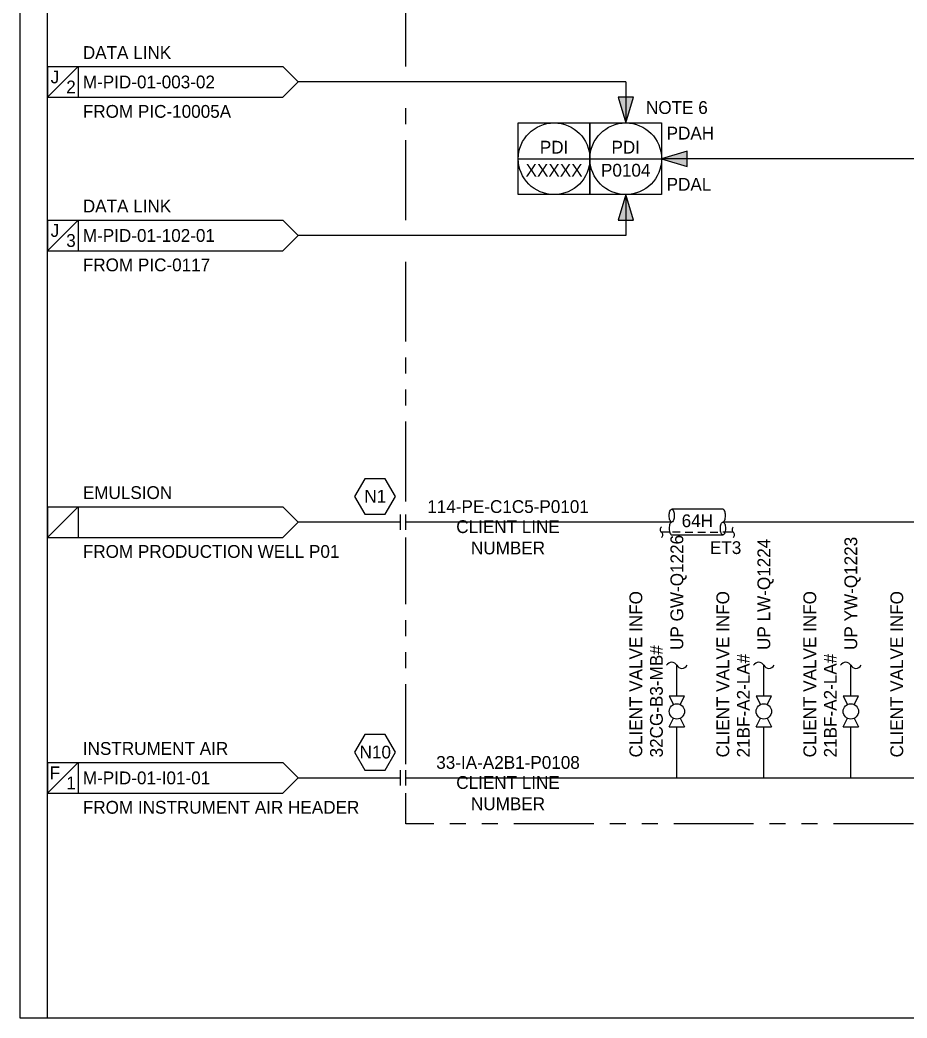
# Model space of a CAD drawing. Extents: x 12 to 865, y 46 to 600.
# Drawn here: x 11.6 to 185, y 53.1 to 248.1 of the extents above; entities that cross this region are included whole.
import ezdxf
from ezdxf.enums import TextEntityAlignment as Align
from ezdxf.lldxf.tags import DXFTag

# ---------------------------------------------------------------- set-up
doc = ezdxf.new("R2010")
doc.units = 0
doc.header["$LTSCALE"] = 10
doc.linetypes.add('Skid_Limit', pattern=[3.125, 1.5625, -0.3125, 0.3125, -0.3125, 0.3125, -0.3125])
doc.layers.get('DEFPOINTS').update_dxf_attribs({"color": 9})
for name, color, linetype in [('(DUAL-TAGGING)', 240, 'Continuous'), ('AIR', 135, 'Continuous'), ('ATTRIBUTES', 50, 'Continuous'), ('FLANGES', 90, 'Continuous'), ('HC LIQUID - HEAVY', 38, 'Continuous'), ('INSTRUMENT', 240, 'Continuous'), ('INSULATION', 210, 'Continuous'), ('LIMITS - SKID', 177, 'Skid_Limit'), ('LINE NUMBER', 20, 'Continuous'), ('TEXT1', 7, 'Continuous'), ('VALVE INFO', 33, 'Continuous'), ('VALVES', 210, 'Continuous')]:
    doc.layers.add(name, color=color, linetype=linetype)
doc.styles.add('Scovan Standard', font='FRAMDCN.TTF', dxfattribs={"height": 2.5})
doc.linetypes.add('DATA_LINK', pattern='A,0.75,-0.125,[133,ltypeshp.shx,S=0.0625,R=0,X=-0.0625,Y=0],-0.125', length=1)
tags = doc.linetypes.add('PNEUMATIC', pattern='A,0.21875,[131,cfm.shx,S=0.1,R=-45,X=0,Y=0],0.0625,[131,cfm.shx,S=0.1,R=-45,X=0,Y=0],0.21875', length=0.5).pattern_tags.tags
tags[12] = DXFTag(74, 5)
tags[4] = DXFTag(74, 5)

# ---------------------------------------------------------------- blocks, each defined once
blk = doc.blocks.new('flanges')
blk.add_wipeout([(0, 0.68), (1, 0.68), (1, -0.68), (0, -0.68)]).dxf.layer = 'FLANGES'
at = {"layer": 'FLANGES'}
for p, q in [((0, 1.5), (0, -1.5)), ((1, 1.5), (1, -1.5))]:
    blk.add_line(p, q, dxfattribs=at)
blk = doc.blocks.new('nozzle no')
at = {"layer": 'TEXT1'}
blk.add_lwpolyline([(4, 0), (2, 3.46), (-2, 3.46), (-4, 0), (-2, -3.46), (2, -3.46)], close=True, dxfattribs=at)
at = {"layer": 'TEXT1', "color": 50, "style": 'Scovan Standard'}
blk.add_attdef('NOZ_NO', text='', height=2.5, dxfattribs=at).set_placement((0.05, -1.21), align=Align.CENTER)
blk = doc.blocks.new('insul')
at = {"layer": 'INSULATION'}
for p, q in [((10, 2.5), (0, 2.5)), ((-0.4, -2), (-2, -2)), ((0, -2.5), (10, -2.5)), ((1.66, -2), (0.16, -2)), ((2.65, -2), (4.15, -2)), ((5.08, -2), (6.58, -2)), ((7.48, -2), (8.98, -2)), ((12.03, -2), (10, -2))]:
    blk.add_line(p, q, dxfattribs=at)
for centre, start, end in [((-1.63, -1.5), 126.8699, 233.1301), ((12.41, -1.5), 126.8699, 233.1301), ((-2.38, -2.5), 306.8699, 53.1301), ((11.66, -2.5), 306.8699, 53.1301)]:
    blk.add_arc(centre, 0.625, start, end, dxfattribs=at)
at = {"layer": 'INSULATION', "color": 50, "style": 'Scovan Standard'}
for tag, p in [('O/S', (5, 5)), ('TR', (10.53, -5))]:
    blk.add_attdef(tag, text='', height=2.5, dxfattribs=at).set_placement(p, align=Align.MIDDLE)
blk.add_wipeout([(0, 1), (0, -1), (10, -1), (10, 1)]).dxf.layer = 'INSULATION'
at = {"layer": 'INSULATION'}
for points in [[(0, 2.5, -0.203453), (0.16, 2.43, -0.097163), (0.35, 2.13, -0.054131), (0.46, 1.76, -0.041072), (0.5, 1.25, -0.041072), (0.46, 0.74, -0.054131), (0.35, 0.37, -0.097163), (0.16, 0.07, -0.203453), (0, 0, -0.203453), (-0.16, 0.07, -0.097163), (-0.35, 0.37, -0.054131), (-0.46, 0.74, -0.041072), (-0.5, 1.25, -0.041072), (-0.46, 1.76, -0.054131), (-0.35, 2.13, -0.097163), (-0.16, 2.43, -0.203453)], [(10, -2.5, -0.203453), (9.84, -2.43, -0.097163), (9.65, -2.13, -0.054131), (9.54, -1.76, -0.041072), (9.5, -1.25, -0.041072), (9.54, -0.74, -0.054131), (9.65, -0.37, -0.097163), (9.84, -0.07, -0.203453), (10, 0, -0.203453), (10.16, -0.07, -0.097163), (10.35, -0.37, -0.054131), (10.46, -0.74, -0.041072), (10.5, -1.25, -0.041072), (10.46, -1.76, -0.054131), (10.35, -2.13, -0.097163), (10.16, -2.43, -0.203453)]]:
    blk.add_lwpolyline(points, format="xyb", close=True, dxfattribs=at)
for points in [[(10, 0, 0.203453), (10.16, 0.07, 0.097163), (10.35, 0.37, 0.054131), (10.46, 0.74, 0.041072), (10.5, 1.25, 0.041072), (10.46, 1.76, 0.054131), (10.35, 2.13, 0.097163), (10.16, 2.43, 0.203453), (10, 2.5, 0.203453)], [(0, 0, 0.203453), (-0.16, -0.07, 0.097163), (-0.35, -0.37, 0.054131), (-0.46, -0.74, 0.041072), (-0.5, -1.25, 0.041072), (-0.46, -1.76, 0.054131), (-0.35, -2.13, 0.097163), (-0.16, -2.43, 0.203453), (0, -2.5, 0.203453)]]:
    blk.add_lwpolyline(points, format="xyb", dxfattribs=at)
at = {"layer": 'INSULATION', "color": 50, "style": 'Scovan Standard'}
blk.add_attdef('INS', text='', height=2.5, dxfattribs=at).set_placement((5, -1), align=Align.CENTER)
blk = doc.blocks.new('continr')
at = {"layer": 'TEXT1', "color": 3, "linetype": 'Continuous'}
for p, q in [((-49, 3), (-3, 3)), ((-49, 3), (-49, -3)), ((-49, -3), (-43, 3)), ((-43, 3), (-43, -3)), ((-3, 3), (0, 0)), ((0, 0), (-3, -3)), ((-49, -3), (-3, -3))]:
    blk.add_line(p, q, dxfattribs=at)
at = {"layer": 'TEXT1', "color": 50, "style": 'Scovan Standard'}
for tag, p in [('ATG2', (-42.11, 8.5)), ('ATG1', (-42.11, 4.5)), ('DWG', (-42.11, -1.25)), ('BTG1', (-42.11, -7)), ('BTG2', (-42.11, -11)), ('BTG3', (-42.11, -15))]:
    blk.add_attdef(tag, p, '', height=2.5, dxfattribs=at)
for tag, p in [('C1', (-47.57, 0.98)), ('C2', (-44.43, -0.98))]:
    blk.add_attdef(tag, text='', height=2.5, dxfattribs=at).set_placement(p, align=Align.MIDDLE_CENTER)
blk = doc.blocks.new('dyn_instr shared disp')
at = {"layer": 'INSTRUMENT'}
blk.add_line((-7, 0), (7, 0), dxfattribs=at)
blk.add_lwpolyline([(-7, 7), (7, 7), (7, -7), (-7, -7)], close=True, dxfattribs=at)
blk.add_circle((0, 0), 7, dxfattribs=at)
at = {"layer": 'ATTRIBUTES', "style": 'Scovan Standard'}
for tag, p in [('TOP', (0, 2.25)), ('BTM', (0, -2.25))]:
    blk.add_attdef(tag, text='', height=2.5, dxfattribs=at).set_placement(p, align=Align.MIDDLE_CENTER)
blk.add_attdef('SERIES', text='', height=2.5, dxfattribs=at).set_placement((7, -9), align=Align.MIDDLE_RIGHT)
at = {"layer": 'TEXT1', "style": 'Scovan Standard'}
for tag, p in [('L_TOP_LINE_1', (-8, 8)), ('L_TOP_LINE_2', (-8, 5)), ('L_TOP_LINE_3', (-8, 2)), ('L_BTM_LINE_1', (-8, -2)), ('L_BTM_LINE_2', (-8, -5)), ('L_BTM_LINE_3', (-8, -8))]:
    blk.add_attdef(tag, text='', height=2.5, dxfattribs=at).set_placement(p, align=Align.MIDDLE_RIGHT)
for tag, p in [('R_TOP_LINE_1', (8, 8)), ('R_TOP_LINE_2', (8, 5)), ('R_TOP_LINE_3', (8, 2)), ('R_BTM_LINE_1', (8, -2)), ('R_BTM_LINE_2', (8, -5)), ('R_BTM_LINE_3', (8, -8))]:
    blk.add_attdef(tag, text='', height=2.5, dxfattribs=at).set_placement(p, align=Align.MIDDLE_LEFT)
blk = doc.blocks.new('sv-flowarrow')
at = {"color": 0}
blk.add_lwpolyline([(0, 0), (-5, 1.5), (-5, -1.5)], close=True, dxfattribs=at)
blk.add_solid([(0, 0), (-5, -1.5), (-5, 1.5)], dxfattribs=at)
blk = doc.blocks.new('*U38')
blk.add_wipeout([(1, 1.5), (7, 1.5), (7, -1.5), (1, -1.5)]).dxf.layer = 'VALVES'
at = {"layer": 'VALVES'}
for p, q in [((1, 1.5), (1, -1.5)), ((1, 1.5), (2.66, 0.67)), ((7, 1.5), (5.34, 0.67)), ((7, -1.5), (7, 1.5)), ((2.66, -0.67), (1, -1.5)), ((5.34, -0.67), (7, -1.5))]:
    blk.add_line(p, q, dxfattribs=at)
blk.add_circle((4, 0), 1.5, dxfattribs=at)
blk = doc.blocks.new('Dyn_Vlv_ATTV')
at = {"layer": 'VALVE INFO', "style": 'Scovan Standard'}
for tag, p in [('VLV_TAG', (2, 1.5)), ('VLV_NUM', (2, -1.5))]:
    blk.add_attdef(tag, text='', height=2.5, dxfattribs=at).set_placement(p, align=Align.MIDDLE_LEFT)
blk.add_attdef('VLV_MOD', text='', height=2.5, dxfattribs=at).set_placement((-2, 0), align=Align.MIDDLE_RIGHT)
blk = doc.blocks.new('pipe break')
at = {"layer": 'INSTRUMENT'}
for centre, start, end in [((-0.54, 1), 298.4465, 61.5535), ((0.54, -1), 118.4465, 241.5535)]:
    blk.add_arc(centre, 1.14, start, end, dxfattribs=at)

msp = doc.modelspace()

# ---------------------------------------------------------------- linework, layer by layer
at = {"layer": 'AIR'}
for p, q in [((140, 100), (140, 110)), ((157, 100), (157, 110)), ((174, 100), (174, 110)), ((66, 100), (273, 100))]:
    msp.add_line(p, q, dxfattribs=at)
at = {"layer": 'DEFPOINTS'}
msp.add_line((17, 53.07), (17, 547.41), dxfattribs=at)
msp.add_lwpolyline([(11.6, 53.13), (855.37, 53.13), (855.37, 547.47), (11.6, 547.47)], close=True, dxfattribs=at)
at = {"layer": 'HC LIQUID - HEAVY'}
msp.add_line((415, 150), (66, 150), dxfattribs=at)
at = {"layer": 'INSTRUMENT', "linetype": 'DATA_LINK'}
for p, q in [((130, 236), (66, 236)), ((130, 236), (130, 228)), ((313, 221), (137, 221)), ((130, 214), (130, 206)), ((130, 206), (66, 206))]:
    msp.add_line(p, q, dxfattribs=at)
at = {"layer": 'LIMITS - SKID'}
for points in [[(87, 239), (87, 285)], [(87, 209), (87, 233)], [(87, 154), (87, 203)], [(87, 102.7), (87, 147)], [(780, 105), (780, 91), (87, 91), (87, 97)]]:
    msp.add_lwpolyline(points, dxfattribs=at)

# ---------------------------------------------------------------- block references
at = {"layer": '(DUAL-TAGGING)'}
msp.add_blockref('dyn_instr shared disp', (116, 221), dxfattribs=at).add_auto_attribs({'TOP': 'PDI', 'BTM': 'XXXXX'})
at = {"layer": 'INSTRUMENT'}
for name, p, rotation in [('sv-flowarrow', (130, 228), 270), ('sv-flowarrow', (137, 221), 180), ('sv-flowarrow', (130, 214), 90), ('pipe break', (140, 122), 90), ('pipe break', (157, 122), 90), ('pipe break', (174, 122), 90)]:
    msp.add_blockref(name, p, dxfattribs=dict(at, rotation=rotation))
msp.add_blockref('dyn_instr shared disp', (130, 221), dxfattribs=at).add_auto_attribs({'TOP': 'PDI', 'BTM': 'P0104', 'R_TOP_LINE_2': 'PDAH', 'R_BTM_LINE_2': 'PDAL'})
at = {"layer": 'TEXT1'}
for name, p, values in [('continr', (66, 236), {'DWG': 'M-PID-01-003-02', 'ATG1': 'DATA LINK', 'BTG1': 'FROM PIC-10005A', 'C1': 'J', 'C2': '2'}), ('continr', (66, 206), {'DWG': 'M-PID-01-102-01', 'ATG1': 'DATA LINK', 'BTG1': 'FROM PIC-0117', 'C1': 'J', 'C2': '3'}), ('nozzle no', (81, 155), {'NOZ_NO': 'N1'}), ('continr', (66, 150), {'ATG1': 'EMULSION', 'BTG1': 'FROM PRODUCTION WELL P01'}), ('nozzle no', (81, 105), {'NOZ_NO': 'N10'}), ('continr', (66, 100), {'DWG': 'M-PID-01-I01-01', 'ATG1': 'INSTRUMENT AIR', 'BTG1': 'FROM INSTRUMENT AIR HEADER', 'C1': 'F', 'C2': '1'})]:
    msp.add_blockref(name, p, dxfattribs=at).add_auto_attribs(values)
at = {"layer": 'VALVE INFO'}
ref = msp.add_blockref('Dyn_Vlv_ATTV', (137.5, 102), dxfattribs=dict(at, rotation=90))
ref.add_attrib('VLV_TAG', '32CG-B3-MB#', dxfattribs={"height": 2.5, "rotation": 90, "style": 'Scovan Standard'}).set_placement((136, 104), align=Align.MIDDLE_LEFT)
ref = msp.add_blockref('Dyn_Vlv_ATTV', (154.5, 102), dxfattribs=dict(at, rotation=90))
ref.add_attrib('VLV_TAG', '21BF-A2-LA#', dxfattribs={"height": 2.5, "rotation": 90, "style": 'Scovan Standard'}).set_placement((153, 104), align=Align.MIDDLE_LEFT)
ref = msp.add_blockref('Dyn_Vlv_ATTV', (171.5, 102), dxfattribs=dict(at, rotation=90))
ref.add_attrib('VLV_TAG', '21BF-A2-LA#', dxfattribs={"height": 2.5, "rotation": 90, "style": 'Scovan Standard'}).set_placement((170, 104), align=Align.MIDDLE_LEFT)

# ---------------------------------------------------------------- texts
at = {"layer": '(DUAL-TAGGING)', "color": 20, "linetype": 'Continuous', "char_height": 2.5, "attachment_point": 5, "style": 'Scovan Standard'}
for insert in [(107, 147), (107, 97)]:
    msp.add_mtext_dynamic_manual_height_columns('CLIENT LINE NUMBER', width=33.524, gutter_width=12.5, heights=[0], dxfattribs=dict(at, insert=insert))
at = {"layer": '(DUAL-TAGGING)', "color": 33, "char_height": 2.5, "attachment_point": 4, "rotation": 90, "style": 'Scovan Standard'}
for insert in [(132, 104), (149, 104), (166, 104), (183, 104)]:
    msp.add_mtext_dynamic_manual_height_columns('CLIENT VALVE INFO', width=33.524, gutter_width=12.5, heights=[0], dxfattribs=dict(at, insert=insert))
at = {"layer": 'LINE NUMBER', "linetype": 'Continuous', "char_height": 2.5, "attachment_point": 5, "style": 'Scovan Standard'}
for s, insert in [('114-PE-C1C5-P0101', (107, 153)), ('33-IA-A2B1-P0108', (107, 103))]:
    msp.add_mtext_dynamic_manual_height_columns(s, width=15.3038, gutter_width=12.5, heights=[0], dxfattribs=dict(at, insert=insert))
at = {"layer": 'TEXT1', "style": 'Scovan Standard'}
msp.add_text('NOTE 6', height=2.5, dxfattribs=at).set_placement((140, 231), align=Align.MIDDLE_CENTER)
for s, p in [('UP LW-Q1224', (157, 125)), ('UP YW-Q1223', (174, 125))]:
    msp.add_text(s, height=2.5, rotation=90, dxfattribs=at).set_placement(p, align=Align.MIDDLE_LEFT)

# ---------------------------------------------------------------- next in the draw order: block references
at = {"layer": 'FLANGES', "rotation": 180}
for p in [(87, 150), (87, 100)]:
    msp.add_blockref('flanges', p, dxfattribs=at)
at = {"layer": 'INSULATION'}
msp.add_blockref('insul', (139, 150), dxfattribs=at).add_auto_attribs({'INS': '64H', 'TR': 'ET3'})
at = {"layer": 'VALVES', "rotation": 90}
for p in [(140, 109), (157, 109), (174, 109)]:
    msp.add_blockref('*U38', p, dxfattribs=at)

# ---------------------------------------------------------------- next in the draw order: linework, layer by layer
at = {"layer": 'INSTRUMENT', "linetype": 'PNEUMATIC'}
for p, q in [((140, 116), (140, 122)), ((157, 116), (157, 122)), ((174, 116), (174, 122))]:
    msp.add_line(p, q, dxfattribs=at)

# ---------------------------------------------------------------- next in the draw order: texts
at = {"layer": 'TEXT1', "style": 'Scovan Standard'}
msp.add_text('UP GW-Q1226', height=2.5, rotation=90, dxfattribs=at).set_placement((140, 125), align=Align.MIDDLE_LEFT)

doc.saveas('drawing.dxf')
